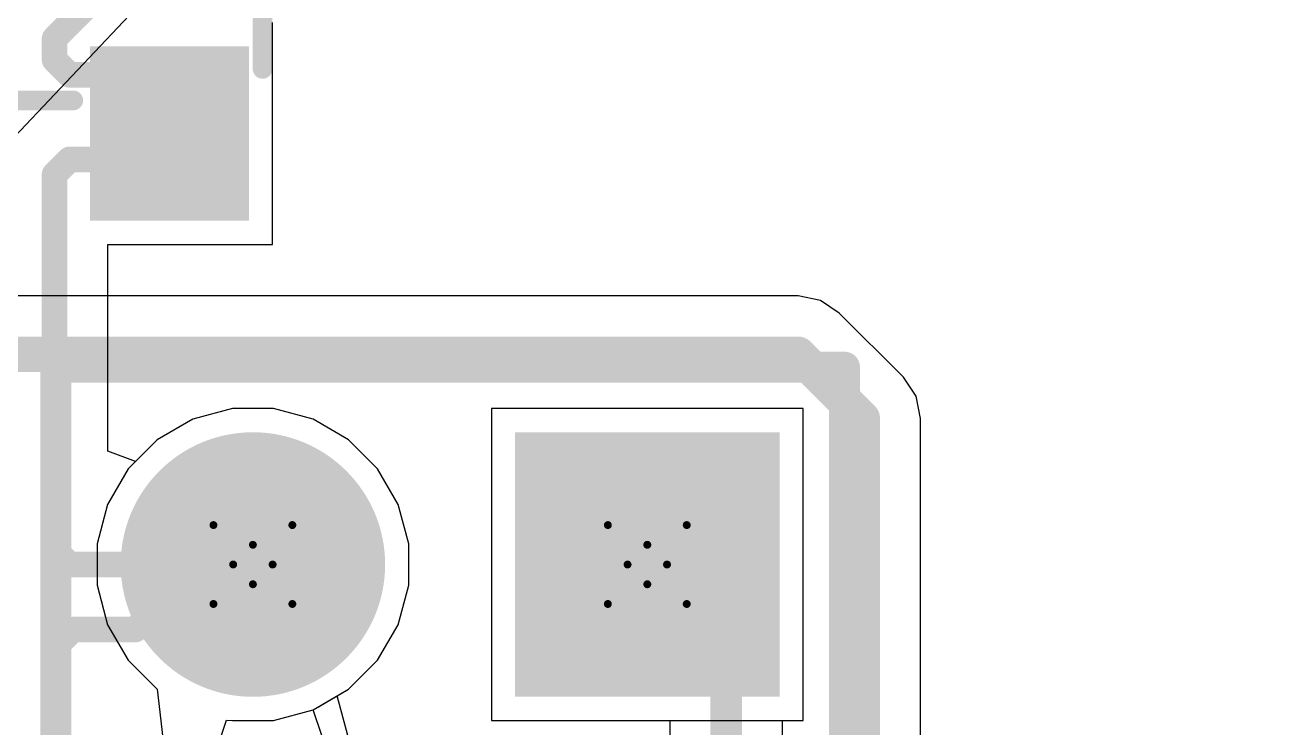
# Model space of a CAD drawing. Header units: inches. Extents: x 0 to 5032, y 0 to 5323.
# Drawn here: x 102.92 to 110.99, y 107.8 to 112.33 of the extents above; entities that cross this region are included whole.
import ezdxf

# ---------------------------------------------------------------- set-up
doc = ezdxf.new("R2010")
doc.units = ezdxf.units.IN
for name, color, linetype in [('Bottom Layer', 5, 'Continuous'), ('Bottom Solder', 6, 'Continuous'), ('Drill Drawing', 1, 'Continuous'), ('Layer 1', 16, 'Continuous'), ('Layer 2', 76, 'Continuous'), ('Multi-Layer', 9, 'Continuous'), ('Pad Holes', 156, 'Continuous'), ('Top Layer', 1, 'Continuous'), ('Top Overlay', 2, 'Continuous'), ('Top Paste', 8, 'Continuous'), ('Top Solder', 216, 'Continuous')]:
    doc.layers.add(name, color=color, linetype=linetype)

# ---------------------------------------------------------------- blocks, each defined once
blk = doc.blocks.new('SOT_23_149')
at = {"layer": 'Top Layer'}
for points in [[(-0.41, 1.46), (0.41, 1.46), (0.41, 0.54), (-0.41, 0.54)], [(-1.36, -0.54), (-0.54, -0.54), (-0.54, -1.46), (-1.36, -1.46)], [(0.54, -0.54), (1.36, -0.54), (1.36, -1.46), (0.54, -1.46)]]:
    blk.add_hatch(color=1, dxfattribs=at).paths.add_polyline_path(points)
at = {"layer": 'Top Paste'}
for points in [[(-0.41, 1.46), (0.41, 1.46), (0.41, 0.54), (-0.41, 0.54)], [(-1.36, -0.54), (-0.54, -0.54), (-0.54, -1.46), (-1.36, -1.46)], [(0.54, -0.54), (1.36, -0.54), (1.36, -1.46), (0.54, -1.46)]]:
    blk.add_hatch(color=8, dxfattribs=at).paths.add_polyline_path(points)
at = {"layer": 'Top Solder'}
for points in [[(-0.5116, 1.5616), (0.5116, 1.5616), (0.5116, 0.4384), (-0.5116, 0.4384)], [(-1.4616, -0.4384), (-0.4384, -0.4384), (-0.4384, -1.5616), (-1.4616, -1.5616)], [(0.4384, -0.4384), (1.4616, -0.4384), (1.4616, -1.5616), (0.4384, -1.5616)]]:
    blk.add_hatch(color=216, dxfattribs=at).paths.add_polyline_path(points)
at = {"layer": 'Top Overlay'}
for points in [[(-1.5494, 0.8128, 0.127, 0.127, 0), (-0.5588, 0.8128, 0.127, 0.127, 0)], [(-1.5494, -0.5842, 0.127, 0.127, 0), (-1.5494, 0.8128, 0.127, 0.127, 0)], [(0.5588, 0.8128, 0.127, 0.127, 0), (1.5494, 0.8128, 0.127, 0.127, 0)], [(1.5494, -0.5842, 0.127, 0.127, 0), (1.5494, 0.8128, 0.127, 0.127, 0)], [(-0.3302, -0.7874, 0.127, 0.127, 0), (0.3302, -0.7874, 0.127, 0.127, 0)], [(-1.6764, -1.2954, 0.127, 0.127, 0), (-1.6764, -1.0414, 0.127, 0.127, 0)], [(-1.6764, -1.0414, 0.127, 0.127, 0), (-1.5494, -1.1684, 0.127, 0.127, 0)], [(-1.6764, -1.2954, 0.127, 0.127, 0), (-1.5494, -1.1684, 0.127, 0.127, 0)]]:
    blk.add_lwpolyline(points, format="xyseb", dxfattribs=at)
for points in [[(-1.5812, 0.8128, 0.0635, 0.0635, 1), (-1.5176, 0.8128, 0.0635, 0.0635, 1)], [(-1.5812, 0.8128, 0.0635, 0.0635, 1), (-1.5176, 0.8128, 0.0635, 0.0635, 1)], [(-0.5905, 0.8128, 0.0635, 0.0635, 1), (-0.5271, 0.8128, 0.0635, 0.0635, 1)], [(0.5271, 0.8128, 0.0635, 0.0635, 1), (0.5905, 0.8128, 0.0635, 0.0635, 1)], [(1.5176, 0.8128, 0.0635, 0.0635, 1), (1.5812, 0.8128, 0.0635, 0.0635, 1)], [(1.5176, 0.8128, 0.0635, 0.0635, 1), (1.5812, 0.8128, 0.0635, 0.0635, 1)], [(-1.5812, -0.5842, 0.0635, 0.0635, 1), (-1.5176, -0.5842, 0.0635, 0.0635, 1)], [(1.5176, -0.5842, 0.0635, 0.0635, 1), (1.5812, -0.5842, 0.0635, 0.0635, 1)], [(-0.3619, -0.7874, 0.0635, 0.0635, 1), (-0.2984, -0.7874, 0.0635, 0.0635, 1)], [(0.2984, -0.7874, 0.0635, 0.0635, 1), (0.3619, -0.7874, 0.0635, 0.0635, 1)], [(-1.7082, -1.0414, 0.0635, 0.0635, 1), (-1.6446, -1.0414, 0.0635, 0.0635, 1)], [(-1.7082, -1.0414, 0.0635, 0.0635, 1), (-1.6446, -1.0414, 0.0635, 0.0635, 1)], [(-1.5812, -1.1684, 0.0635, 0.0635, 1), (-1.5176, -1.1684, 0.0635, 0.0635, 1)], [(-1.5812, -1.1684, 0.0635, 0.0635, 1), (-1.5176, -1.1684, 0.0635, 0.0635, 1)], [(-1.7082, -1.2954, 0.0635, 0.0635, 1), (-1.6446, -1.2954, 0.0635, 0.0635, 1)], [(-1.7082, -1.2954, 0.0635, 0.0635, 1), (-1.6446, -1.2954, 0.0635, 0.0635, 1)]]:
    blk.add_lwpolyline(points, format="xyseb", close=True, dxfattribs=at)
blk = doc.blocks.new('HDR1X2__152')
at = {"layer": 'Bottom Layer'}
blk.add_hatch(color=5, dxfattribs=at).paths.add_polyline_path([(-0.75, 0.75), (0.75, 0.75), (0.75, -0.75), (-0.75, -0.75)])
h = blk.add_hatch(color=5, dxfattribs=at)
edge = h.paths.add_edge_path()
edge.add_arc((2.54, 0), 0.75, 0, 360)
at = {"layer": 'Bottom Solder'}
blk.add_hatch(color=6, dxfattribs=at).paths.add_polyline_path([(-0.8516, 0.8516), (0.8516, 0.8516), (0.8516, -0.8516), (-0.8516, -0.8516)])
h = blk.add_hatch(color=6, dxfattribs=at)
edge = h.paths.add_edge_path()
edge.add_arc((2.54, 0), 0.8516, 0, 360)
at = {"layer": 'Layer 1'}
blk.add_hatch(color=16, dxfattribs=at).paths.add_polyline_path([(-0.75, 0.75), (0.75, 0.75), (0.75, -0.75), (-0.75, -0.75)])
h = blk.add_hatch(color=16, dxfattribs=at)
edge = h.paths.add_edge_path()
edge.add_arc((2.54, 0), 0.75, 0, 360)
at = {"layer": 'Layer 2'}
blk.add_hatch(color=76, dxfattribs=at).paths.add_polyline_path([(-0.75, 0.75), (0.75, 0.75), (0.75, -0.75), (-0.75, -0.75)])
h = blk.add_hatch(color=76, dxfattribs=at)
edge = h.paths.add_edge_path()
edge.add_arc((2.54, 0), 0.75, 0, 360)
at = {"layer": 'Multi-Layer'}
blk.add_hatch(color=9, dxfattribs=at).paths.add_polyline_path([(-0.75, 0.75), (0.75, 0.75), (0.75, -0.75), (-0.75, -0.75)])
h = blk.add_hatch(color=9, dxfattribs=at)
edge = h.paths.add_edge_path()
edge.add_arc((2.54, 0), 0.75, 0, 360)
at = {"layer": 'Pad Holes'}
h = blk.add_hatch(color=7, dxfattribs=at)
edge = h.paths.add_edge_path()
edge.add_arc((0, 0), 0.45, 0, 360)
h = blk.add_hatch(color=7, dxfattribs=at)
edge = h.paths.add_edge_path()
edge.add_arc((2.54, 0), 0.45, 0, 360)
at = {"layer": 'Top Layer'}
blk.add_hatch(color=1, dxfattribs=at).paths.add_polyline_path([(-0.75, 0.75), (0.75, 0.75), (0.75, -0.75), (-0.75, -0.75)])
h = blk.add_hatch(color=1, dxfattribs=at)
edge = h.paths.add_edge_path()
edge.add_arc((2.54, 0), 0.75, 0, 360)
at = {"layer": 'Top Solder'}
blk.add_hatch(color=216, dxfattribs=at).paths.add_polyline_path([(-0.8516, 0.8516), (0.8516, 0.8516), (0.8516, -0.8516), (-0.8516, -0.8516)])
h = blk.add_hatch(color=216, dxfattribs=at)
edge = h.paths.add_edge_path()
edge.add_arc((2.54, 0), 0.8516, 0, 360)
at = {"layer": 'Top Overlay'}
for points in [[(-1.27, 1.27, 0.2, 0.2, 0), (-1.27, -1.27, 0.2, 0.2, 0)], [(3.81, 1.27, 0.2, 0.2, 0), (-1.27, 1.27, 0.2, 0.2, 0)], [(3.81, 1.27, 0.2, 0.2, 0), (3.81, -1.27, 0.2, 0.2, 0)], [(3.81, -1.27, 0.2, 0.2, 0), (-1.27, -1.27, 0.2, 0.2, 0)]]:
    blk.add_lwpolyline(points, format="xyseb", dxfattribs=at)
for points in [[(-1.32, 1.27, 0.1, 0.1, 1), (-1.22, 1.27, 0.1, 0.1, 1)], [(-1.32, 1.27, 0.1, 0.1, 1), (-1.22, 1.27, 0.1, 0.1, 1)], [(3.76, 1.27, 0.1, 0.1, 1), (3.86, 1.27, 0.1, 0.1, 1)], [(3.76, 1.27, 0.1, 0.1, 1), (3.86, 1.27, 0.1, 0.1, 1)], [(-1.32, -1.27, 0.1, 0.1, 1), (-1.22, -1.27, 0.1, 0.1, 1)], [(-1.32, -1.27, 0.1, 0.1, 1), (-1.22, -1.27, 0.1, 0.1, 1)], [(3.76, -1.27, 0.1, 0.1, 1), (3.86, -1.27, 0.1, 0.1, 1)], [(3.76, -1.27, 0.1, 0.1, 1), (3.86, -1.27, 0.1, 0.1, 1)]]:
    blk.add_lwpolyline(points, format="xyseb", close=True, dxfattribs=at)

msp = doc.modelspace()

# ---------------------------------------------------------------- linework, layer by layer
at = {"layer": 'Bottom Layer'}
for p, q in [((107.9013, 110.5846), (100.2693, 110.5846)), ((108.045, 110.556), (107.9013, 110.5846)), ((108.1668, 110.4746), (108.045, 110.556)), ((108.5806, 110.0607), (108.1668, 110.4746)), ((108.662, 109.9389), (108.5806, 110.0607)), ((108.6906, 109.7952), (108.662, 109.9389)), ((108.6906, 104.7406), (108.6906, 109.7952))]:
    msp.add_line(p, q, dxfattribs=at)
for points in [[(100.2693, 110.209, 0.2286, 0.2286, 0), (107.9013, 110.209, 0.2286, 0.2286, 0)], [(107.9013, 110.209, 0.2286, 0.2286, 0), (108.3151, 109.7952, 0.2286, 0.2286, 0)], [(108.3151, 104.7406, 0.2286, 0.2286, 0), (108.3151, 109.7952, 0.2286, 0.2286, 0)]]:
    msp.add_lwpolyline(points, format="xyseb", dxfattribs=at)
for points in [[(107.8441, 110.209, 0.1143, 0.1143, 1), (107.9584, 110.209, 0.1143, 0.1143, 1)], [(107.8441, 110.209, 0.1143, 0.1143, 1), (107.9584, 110.209, 0.1143, 0.1143, 1)], [(108.258, 109.7952, 0.1143, 0.1143, 1), (108.3723, 109.7952, 0.1143, 0.1143, 1)], [(108.258, 109.7952, 0.1143, 0.1143, 1), (108.3723, 109.7952, 0.1143, 0.1143, 1)]]:
    msp.add_lwpolyline(points, format="xyseb", close=True, dxfattribs=at)
at = {"layer": 'Drill Drawing'}
for points in [[(104.1365, 109.1094, 0.0508, 0.0508, 0), (104.3905, 108.9824, 0.0508, 0.0508, 0)], [(104.1365, 109.1094, 0.0508, 0.0508, 0), (104.2635, 108.8554, 0.0508, 0.0508, 0)], [(104.3905, 108.9824, 0.0508, 0.0508, 0), (104.6445, 109.1094, 0.0508, 0.0508, 0)], [(104.5175, 108.8554, 0.0508, 0.0508, 0), (104.6445, 109.1094, 0.0508, 0.0508, 0)], [(106.6765, 109.1094, 0.0508, 0.0508, 0), (106.9305, 108.9824, 0.0508, 0.0508, 0)], [(106.6765, 109.1094, 0.0508, 0.0508, 0), (106.8035, 108.8554, 0.0508, 0.0508, 0)], [(106.9305, 108.9824, 0.0508, 0.0508, 0), (107.1845, 109.1094, 0.0508, 0.0508, 0)], [(107.0575, 108.8554, 0.0508, 0.0508, 0), (107.1845, 109.1094, 0.0508, 0.0508, 0)], [(104.1365, 108.6014, 0.0508, 0.0508, 0), (104.2635, 108.8554, 0.0508, 0.0508, 0)], [(104.5175, 108.8554, 0.0508, 0.0508, 0), (104.6445, 108.6014, 0.0508, 0.0508, 0)], [(106.6765, 108.6014, 0.0508, 0.0508, 0), (106.8035, 108.8554, 0.0508, 0.0508, 0)], [(107.0575, 108.8554, 0.0508, 0.0508, 0), (107.1845, 108.6014, 0.0508, 0.0508, 0)], [(104.1365, 108.6014, 0.0508, 0.0508, 0), (104.3905, 108.7284, 0.0508, 0.0508, 0)], [(104.3905, 108.7284, 0.0508, 0.0508, 0), (104.6445, 108.6014, 0.0508, 0.0508, 0)], [(106.6765, 108.6014, 0.0508, 0.0508, 0), (106.9305, 108.7284, 0.0508, 0.0508, 0)], [(106.9305, 108.7284, 0.0508, 0.0508, 0), (107.1845, 108.6014, 0.0508, 0.0508, 0)]]:
    msp.add_lwpolyline(points, format="xyseb", dxfattribs=at)
for points in [[(104.1238, 109.1094, 0.0254, 0.0254, 1), (104.1492, 109.1094, 0.0254, 0.0254, 1)], [(104.1238, 109.1094, 0.0254, 0.0254, 1), (104.1492, 109.1094, 0.0254, 0.0254, 1)], [(104.6318, 109.1094, 0.0254, 0.0254, 1), (104.6572, 109.1094, 0.0254, 0.0254, 1)], [(104.6318, 109.1094, 0.0254, 0.0254, 1), (104.6572, 109.1094, 0.0254, 0.0254, 1)], [(106.6638, 109.1094, 0.0254, 0.0254, 1), (106.6892, 109.1094, 0.0254, 0.0254, 1)], [(106.6638, 109.1094, 0.0254, 0.0254, 1), (106.6892, 109.1094, 0.0254, 0.0254, 1)], [(107.1718, 109.1094, 0.0254, 0.0254, 1), (107.1972, 109.1094, 0.0254, 0.0254, 1)], [(107.1718, 109.1094, 0.0254, 0.0254, 1), (107.1972, 109.1094, 0.0254, 0.0254, 1)], [(104.3778, 108.9824, 0.0254, 0.0254, 1), (104.4032, 108.9824, 0.0254, 0.0254, 1)], [(104.3778, 108.9824, 0.0254, 0.0254, 1), (104.4032, 108.9824, 0.0254, 0.0254, 1)], [(106.9178, 108.9824, 0.0254, 0.0254, 1), (106.9432, 108.9824, 0.0254, 0.0254, 1)], [(106.9178, 108.9824, 0.0254, 0.0254, 1), (106.9432, 108.9824, 0.0254, 0.0254, 1)], [(104.2508, 108.8554, 0.0254, 0.0254, 1), (104.2762, 108.8554, 0.0254, 0.0254, 1)], [(104.2508, 108.8554, 0.0254, 0.0254, 1), (104.2762, 108.8554, 0.0254, 0.0254, 1)], [(104.5048, 108.8554, 0.0254, 0.0254, 1), (104.5302, 108.8554, 0.0254, 0.0254, 1)], [(104.5048, 108.8554, 0.0254, 0.0254, 1), (104.5302, 108.8554, 0.0254, 0.0254, 1)], [(106.7908, 108.8554, 0.0254, 0.0254, 1), (106.8162, 108.8554, 0.0254, 0.0254, 1)], [(106.7908, 108.8554, 0.0254, 0.0254, 1), (106.8162, 108.8554, 0.0254, 0.0254, 1)], [(107.0448, 108.8554, 0.0254, 0.0254, 1), (107.0702, 108.8554, 0.0254, 0.0254, 1)], [(107.0448, 108.8554, 0.0254, 0.0254, 1), (107.0702, 108.8554, 0.0254, 0.0254, 1)], [(104.3778, 108.7284, 0.0254, 0.0254, 1), (104.4032, 108.7284, 0.0254, 0.0254, 1)], [(104.3778, 108.7284, 0.0254, 0.0254, 1), (104.4032, 108.7284, 0.0254, 0.0254, 1)], [(106.9178, 108.7284, 0.0254, 0.0254, 1), (106.9432, 108.7284, 0.0254, 0.0254, 1)], [(106.9178, 108.7284, 0.0254, 0.0254, 1), (106.9432, 108.7284, 0.0254, 0.0254, 1)], [(104.1238, 108.6014, 0.0254, 0.0254, 1), (104.1492, 108.6014, 0.0254, 0.0254, 1)], [(104.1238, 108.6014, 0.0254, 0.0254, 1), (104.1492, 108.6014, 0.0254, 0.0254, 1)], [(104.6318, 108.6014, 0.0254, 0.0254, 1), (104.6572, 108.6014, 0.0254, 0.0254, 1)], [(104.6318, 108.6014, 0.0254, 0.0254, 1), (104.6572, 108.6014, 0.0254, 0.0254, 1)], [(106.6638, 108.6014, 0.0254, 0.0254, 1), (106.6892, 108.6014, 0.0254, 0.0254, 1)], [(106.6638, 108.6014, 0.0254, 0.0254, 1), (106.6892, 108.6014, 0.0254, 0.0254, 1)], [(107.1718, 108.6014, 0.0254, 0.0254, 1), (107.1972, 108.6014, 0.0254, 0.0254, 1)], [(107.1718, 108.6014, 0.0254, 0.0254, 1), (107.1972, 108.6014, 0.0254, 0.0254, 1)]]:
    msp.add_lwpolyline(points, format="xyseb", close=True, dxfattribs=at)
at = {"layer": 'Layer 1'}
for p, q in [((104.2583, 109.8594), (104.003, 109.791)), ((104.5227, 109.8594), (104.2583, 109.8594)), ((104.778, 109.791), (104.5227, 109.8594)), ((107.9345, 109.8594), (105.9265, 109.8594)), ((105.9265, 109.8594), (105.9265, 107.8514)), ((107.9345, 107.8514), (107.9345, 109.8594)), ((104.003, 109.791), (103.774, 109.6588)), ((105.007, 109.6588), (104.778, 109.791)), ((103.774, 109.6588), (103.5871, 109.4719)), ((105.1939, 109.4719), (105.007, 109.6588)), ((103.5871, 109.4719), (103.4549, 109.2429)), ((105.3261, 109.2429), (105.1939, 109.4719)), ((103.4549, 109.2429), (103.3865, 108.9876)), ((105.3945, 108.9876), (105.3261, 109.2429)), ((103.3865, 108.9876), (103.3865, 108.7232)), ((105.3945, 108.7232), (105.3945, 108.9876)), ((103.3865, 108.7232), (103.4549, 108.4679)), ((105.3261, 108.4679), (105.3945, 108.7232)), ((103.4549, 108.4679), (103.5871, 108.2389)), ((105.1939, 108.2389), (105.3261, 108.4679)), ((103.5871, 108.2389), (103.774, 108.052)), ((105.007, 108.052), (105.1939, 108.2389)), ((103.774, 108.052), (103.8107, 107.7375)), ((104.9333, 108.0094), (105.007, 108.052)), ((105.0013, 107.7554), (104.9333, 108.0094)), ((105.9265, 107.8514), (107.9345, 107.8514))]:
    msp.add_line(p, q, dxfattribs=at)
at = {"layer": 'Layer 2'}
for p, q in [((104.2583, 109.8594), (104.003, 109.791)), ((104.5227, 109.8594), (104.2583, 109.8594)), ((104.778, 109.791), (104.5227, 109.8594)), ((107.9345, 109.8594), (105.9265, 109.8594)), ((105.9265, 109.8594), (105.9265, 107.8514)), ((107.9345, 107.8514), (107.9345, 109.8594)), ((104.003, 109.791), (103.774, 109.6588)), ((105.007, 109.6588), (104.778, 109.791)), ((103.774, 109.6588), (103.5871, 109.4719)), ((105.1939, 109.4719), (105.007, 109.6588)), ((103.5871, 109.4719), (103.4549, 109.2429)), ((105.3261, 109.2429), (105.1939, 109.4719)), ((103.4549, 109.2429), (103.3865, 108.9876)), ((105.3945, 108.9876), (105.3261, 109.2429)), ((103.3865, 108.9876), (103.3865, 108.7232)), ((105.3945, 108.7232), (105.3945, 108.9876)), ((103.3865, 108.7232), (103.4549, 108.4679)), ((105.3261, 108.4679), (105.3945, 108.7232)), ((103.4549, 108.4679), (103.5871, 108.2389)), ((105.1939, 108.2389), (105.3261, 108.4679)), ((103.5871, 108.2389), (103.774, 108.052)), ((105.007, 108.052), (105.1939, 108.2389)), ((103.774, 108.052), (103.8107, 107.7375)), ((104.778, 107.9198), (105.007, 108.052)), ((104.5227, 107.8514), (104.778, 107.9198)), ((104.1418, 107.6197), (104.2208, 107.8525)), ((104.2208, 107.8525), (104.2583, 107.8514)), ((104.2583, 107.8514), (104.5227, 107.8514)), ((105.9265, 107.8514), (107.9345, 107.8514))]:
    msp.add_line(p, q, dxfattribs=at)
at = {"layer": 'Top Layer'}
for p, q in [((104.5175, 110.9166), (104.5175, 112.3446)), ((103.4562, 109.5851), (103.4562, 110.9166)), ((103.4562, 110.9166), (104.5175, 110.9166)), ((104.2583, 109.8594), (104.003, 109.791)), ((104.5227, 109.8594), (104.2583, 109.8594)), ((104.778, 109.791), (104.5227, 109.8594)), ((107.9345, 109.8594), (105.9265, 109.8594)), ((105.9265, 109.8594), (105.9265, 107.8514)), ((107.9345, 107.8514), (107.9345, 109.8594)), ((104.003, 109.791), (103.774, 109.6588)), ((105.007, 109.6588), (104.778, 109.791)), ((103.774, 109.6588), (103.634, 109.5188)), ((105.1939, 109.4719), (105.007, 109.6588)), ((103.634, 109.5188), (103.4562, 109.5851)), ((105.3261, 109.2429), (105.1939, 109.4719)), ((105.3945, 108.9876), (105.3261, 109.2429)), ((105.3945, 108.7232), (105.3945, 108.9876)), ((105.3261, 108.4679), (105.3945, 108.7232)), ((105.1939, 108.2389), (105.3261, 108.4679)), ((105.007, 108.052), (105.1939, 108.2389)), ((104.8134, 107.9403), (105.007, 108.052)), ((104.778, 107.9198), (104.8134, 107.9403)), ((104.8336, 107.7554), (104.778, 107.9198)), ((105.9265, 107.8514), (107.0756, 107.8514)), ((107.0756, 107.8514), (107.0756, 106.3027)), ((107.8007, 106.3027), (107.8007, 107.8514)), ((107.8007, 107.8514), (107.9345, 107.8514))]:
    msp.add_line(p, q, dxfattribs=at)
for points in [[(103.1131, 112.2415, 0.1651, 0.1651, 0), (103.3627, 112.4911, 0.1651, 0.1651, 0)], [(103.1131, 112.1048, 0.1651, 0.1651, 0), (103.1131, 112.2415, 0.1651, 0.1651, 0)], [(103.1131, 112.1048, 0.1651, 0.1651, 0), (103.2098, 112.008, 0.1651, 0.1651, 0)], [(103.2098, 112.008, 0.1651, 0.1651, 0), (103.5261, 112.008, 0.1651, 0.1651, 0)], [(103.5261, 112.008, 0.1651, 0.1651, 0), (103.8535, 111.6806, 0.1651, 0.1651, 0)], [(103.8535, 111.6306, 0.1651, 0.1651, 0), (103.8535, 111.6806, 0.1651, 0.1651, 0)], [(103.6864, 111.4635, 0.1651, 0.1651, 0), (103.8535, 111.6306, 0.1651, 0.1651, 0)], [(103.1131, 111.3668, 0.1651, 0.1651, 0), (103.2098, 111.4635, 0.1651, 0.1651, 0)], [(103.2098, 111.4635, 0.1651, 0.1651, 0), (103.6864, 111.4635, 0.1651, 0.1651, 0)], [(103.1131, 108.9521, 0.1651, 0.1651, 0), (103.1131, 111.3668, 0.1651, 0.1651, 0)], [(103.1131, 108.9521, 0.1651, 0.1651, 0), (103.2098, 108.8554, 0.1651, 0.1651, 0)], [(103.2098, 108.8554, 0.1651, 0.1651, 0), (104.0513, 108.8554, 0.1651, 0.1651, 0)], [(103.6322, 108.4363, 0.1651, 0.1651, 0), (104.0513, 108.8554, 0.1651, 0.1651, 0)], [(104.0513, 108.8554, 0.1651, 0.1651, 0), (104.3905, 108.8554, 0.1651, 0.1651, 0)], [(106.9305, 108.8554, 0.2032, 0.2032, 0), (107.4382, 108.3477, 0.2032, 0.2032, 0)], [(103.1327, 108.3396, 0.1651, 0.1651, 0), (103.2294, 108.4363, 0.1651, 0.1651, 0)], [(103.2294, 108.4363, 0.1651, 0.1651, 0), (103.6322, 108.4363, 0.1651, 0.1651, 0)], [(107.4382, 105.6042, 0.2032, 0.2032, 0), (107.4382, 108.3477, 0.2032, 0.2032, 0)], [(103.1327, 105.6136, 0.1651, 0.1651, 0), (103.1327, 108.3396, 0.1651, 0.1651, 0)]]:
    msp.add_lwpolyline(points, format="xyseb", dxfattribs=at)
for points in [[(103.0718, 112.2415, 0.0825, 0.0825, 1), (103.1543, 112.2415, 0.0825, 0.0825, 1)], [(103.0718, 112.2415, 0.0825, 0.0825, 1), (103.1543, 112.2415, 0.0825, 0.0825, 1)], [(103.0718, 112.1048, 0.0825, 0.0825, 1), (103.1543, 112.1048, 0.0825, 0.0825, 1)], [(103.0718, 112.1048, 0.0825, 0.0825, 1), (103.1543, 112.1048, 0.0825, 0.0825, 1)], [(103.1685, 112.008, 0.0825, 0.0825, 1), (103.251, 112.008, 0.0825, 0.0825, 1)], [(103.1685, 112.008, 0.0825, 0.0825, 1), (103.251, 112.008, 0.0825, 0.0825, 1)], [(103.4848, 112.008, 0.0825, 0.0825, 1), (103.5673, 112.008, 0.0825, 0.0825, 1)], [(103.4848, 112.008, 0.0825, 0.0825, 1), (103.5673, 112.008, 0.0825, 0.0825, 1)], [(103.8122, 111.6806, 0.0825, 0.0825, 1), (103.8948, 111.6806, 0.0825, 0.0825, 1)], [(103.8122, 111.6806, 0.0825, 0.0825, 1), (103.8948, 111.6806, 0.0825, 0.0825, 1)], [(103.8122, 111.6306, 0.0825, 0.0825, 1), (103.8948, 111.6306, 0.0825, 0.0825, 1)], [(103.8122, 111.6306, 0.0825, 0.0825, 1), (103.8948, 111.6306, 0.0825, 0.0825, 1)], [(103.1685, 111.4635, 0.0825, 0.0825, 1), (103.251, 111.4635, 0.0825, 0.0825, 1)], [(103.1685, 111.4635, 0.0825, 0.0825, 1), (103.251, 111.4635, 0.0825, 0.0825, 1)], [(103.6451, 111.4635, 0.0825, 0.0825, 1), (103.7277, 111.4635, 0.0825, 0.0825, 1)], [(103.6451, 111.4635, 0.0825, 0.0825, 1), (103.7277, 111.4635, 0.0825, 0.0825, 1)], [(103.0718, 111.3668, 0.0825, 0.0825, 1), (103.1543, 111.3668, 0.0825, 0.0825, 1)], [(103.0718, 111.3668, 0.0825, 0.0825, 1), (103.1543, 111.3668, 0.0825, 0.0825, 1)], [(103.0718, 108.9521, 0.0825, 0.0825, 1), (103.1543, 108.9521, 0.0825, 0.0825, 1)], [(103.0718, 108.9521, 0.0825, 0.0825, 1), (103.1543, 108.9521, 0.0825, 0.0825, 1)], [(103.1685, 108.8554, 0.0825, 0.0825, 1), (103.251, 108.8554, 0.0825, 0.0825, 1)], [(103.1685, 108.8554, 0.0825, 0.0825, 1), (103.251, 108.8554, 0.0825, 0.0825, 1)], [(104.01, 108.8554, 0.0825, 0.0825, 1), (104.0926, 108.8554, 0.0825, 0.0825, 1)], [(104.01, 108.8554, 0.0825, 0.0825, 1), (104.0926, 108.8554, 0.0825, 0.0825, 1)], [(104.01, 108.8554, 0.0825, 0.0825, 1), (104.0926, 108.8554, 0.0825, 0.0825, 1)], [(104.3492, 108.8554, 0.0825, 0.0825, 1), (104.4318, 108.8554, 0.0825, 0.0825, 1)], [(106.8797, 108.8554, 0.1016, 0.1016, 1), (106.9813, 108.8554, 0.1016, 0.1016, 1)], [(103.1881, 108.4363, 0.0825, 0.0825, 1), (103.2706, 108.4363, 0.0825, 0.0825, 1)], [(103.1881, 108.4363, 0.0825, 0.0825, 1), (103.2706, 108.4363, 0.0825, 0.0825, 1)], [(103.5909, 108.4363, 0.0825, 0.0825, 1), (103.6735, 108.4363, 0.0825, 0.0825, 1)], [(103.5909, 108.4363, 0.0825, 0.0825, 1), (103.6735, 108.4363, 0.0825, 0.0825, 1)], [(107.3874, 108.3477, 0.1016, 0.1016, 1), (107.489, 108.3477, 0.1016, 0.1016, 1)], [(107.3874, 108.3477, 0.1016, 0.1016, 1), (107.489, 108.3477, 0.1016, 0.1016, 1)], [(103.0914, 108.3396, 0.0825, 0.0825, 1), (103.1739, 108.3396, 0.0825, 0.0825, 1)], [(103.0914, 108.3396, 0.0825, 0.0825, 1), (103.1739, 108.3396, 0.0825, 0.0825, 1)]]:
    msp.add_lwpolyline(points, format="xyseb", close=True, dxfattribs=at)
at = {"layer": 'Top Solder'}
msp.add_line((3.1151, 6.1617), (5032.3394, 5323.2371), dxfattribs=at)

# ---------------------------------------------------------------- block references
msp.add_blockref('SOT_23_149', (102.9035, 112.6306))
at = {"rotation": 180}
msp.add_blockref('HDR1X2__152', (106.9305, 108.8554), dxfattribs=at)

doc.saveas('drawing.dxf')
